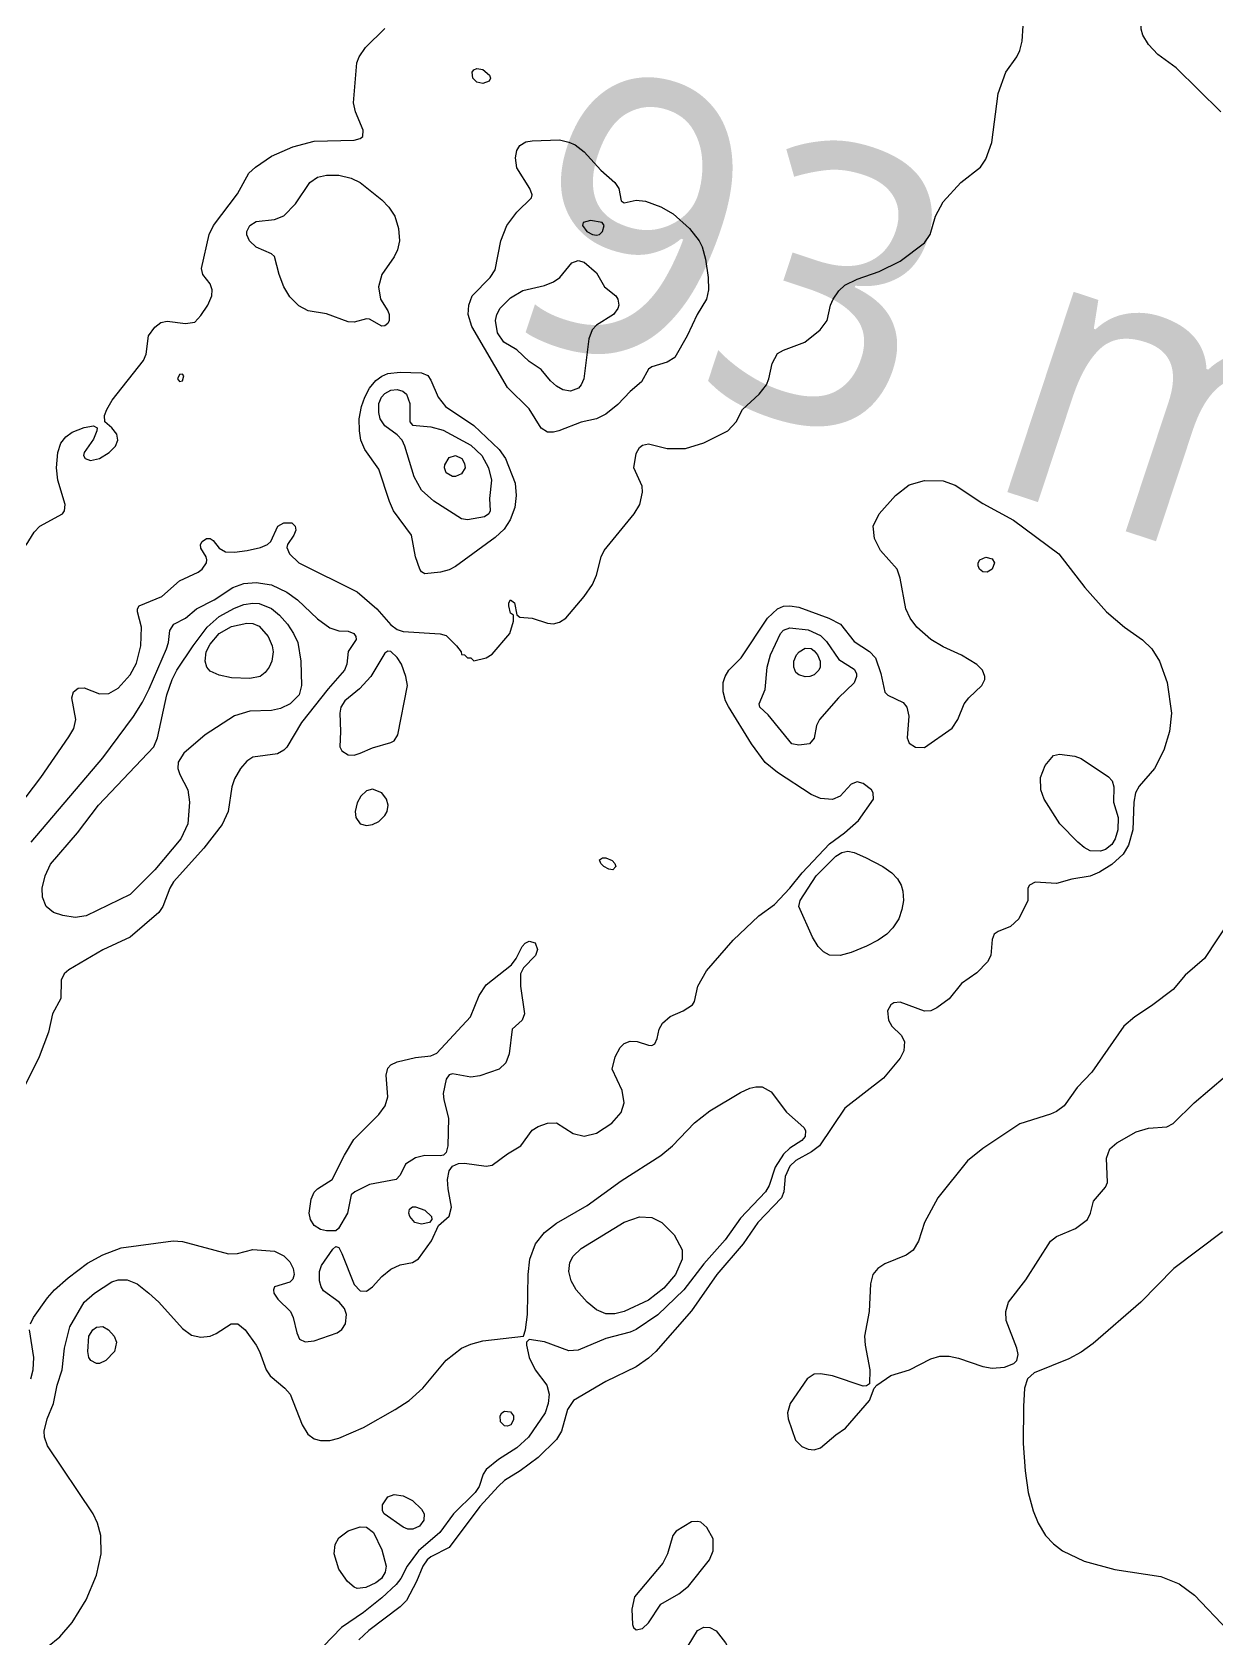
# Model space of a CAD drawing. Extents: x 474277 to 475042, y 254928 to 255625.
# Drawn here: x 474347.71 to 474377.33, y 255244.52 to 255284.68 of the extents above; entities that cross this region are included whole.
import ezdxf

# ---------------------------------------------------------------- set-up
doc = ezdxf.new("R2010")
doc.units = 0
doc.header["$MEASUREMENT"] = 0
doc.layers.add('BaseMapV2_DTM_export_MonNov09090547073261 — entities', color=1, linetype='CONTINUOUS')
doc.styles.get("Standard").update_dxf_attribs({"font": 'romans.shx'})

msp = doc.modelspace()

# ---------------------------------------------------------------- linework, layer by layer
at = {"layer": 'BaseMapV2_DTM_export_MonNov09090547073261 — entities', "color": 15, "linetype": 'Continuous', "true_color": 0xb7484b}
for points in [[(474377.431, 255282.686, 93.25), (474376.309, 255283.786, 93.25), (474375.849, 255284.117, 93.25), (474375.619, 255284.37, 93.25), (474375.479, 255284.603, 93.25), (474375.432, 255284.756, 93.25), (474375.446, 255284.91, 93.25), (474375.489, 255284.986, 93.25), (474376.055, 255285.523, 93.25), (474376.257, 255286.06, 93.25), (474376.386, 255286.233, 93.25), (474376.539, 255286.34, 93.25), (474376.616, 255286.353, 93.25), (474376.769, 255286.298, 93.25), (474377.076, 255286.022, 93.25), (474377.229, 255285.929, 93.25), (474377.383, 255285.891, 93.25)], [(474346.633, 255264.361, 93), (474347.927, 255266.047, 93), (474348.629, 255267.066, 93), (474348.748, 255267.274, 93), (474348.803, 255267.504, 93), (474348.697, 255268.041, 93), (474348.74, 255268.194, 93), (474348.859, 255268.282, 93), (474349.013, 255268.296, 93), (474349.396, 255268.142, 93), (474349.626, 255268.15, 93), (474349.856, 255268.284, 93), (474350.163, 255268.617, 93), (474350.316, 255268.907, 93), (474350.426, 255269.345, 93), (474350.444, 255269.805, 93), (474350.346, 255270.188, 93), (474350.344, 255270.265, 93), (474350.383, 255270.341, 93), (474350.947, 255270.571, 93), (474351.39, 255270.962, 93), (474351.858, 255271.185, 93), (474351.961, 255271.261, 93), (474352.064, 255271.415, 93), (474352.075, 255271.491, 93), (474352.059, 255271.568, 93), (474351.926, 255271.786, 93), (474351.919, 255271.875, 93), (474351.956, 255271.952, 93), (474352.066, 255272.028, 93), (474352.156, 255272.024, 93), (474352.233, 255271.974, 93), (474352.386, 255271.783, 93), (474352.54, 255271.69, 93), (474352.77, 255271.681, 93), (474353.084, 255271.721, 93), (474353.419, 255271.798, 93), (474353.59, 255271.875, 93), (474353.672, 255271.952, 93), (474353.847, 255272.335, 93), (474353.997, 255272.419, 93), (474354.2, 255272.412, 93), (474354.287, 255272.335, 93), (474354.303, 255272.236, 93), (474354.252, 255272.105, 93), (474354.09, 255271.875, 93), (474354.078, 255271.798, 93), (474354.14, 255271.645, 93), (474354.374, 255271.415, 93), (474355.837, 255270.69, 93), (474356.326, 255270.265, 93), (474356.68, 255269.867, 93), (474356.834, 255269.748, 93), (474356.987, 255269.697, 93), (474357.907, 255269.639, 93), (474358.06, 255269.6, 93), (474358.32, 255269.345, 93), (474358.431, 255269.191, 93), (474358.444, 255269.122, 93), (474358.52, 255269.119, 93), (474358.597, 255269.042, 93), (474358.674, 255269.041, 93), (474358.75, 255268.966, 93), (474359.057, 255269.039, 93), (474359.211, 255269.135, 93), (474359.649, 255269.651, 93), (474359.743, 255269.958, 93), (474359.743, 255270.111, 93), (474359.671, 255270.162, 93), (474359.623, 255270.341, 93), (474359.627, 255270.418, 93), (474359.671, 255270.488, 93), (474359.764, 255270.418, 93), (474359.824, 255270.119, 93), (474359.901, 255270.054, 93), (474360.207, 255270.033, 93), (474360.591, 255269.911, 93), (474360.744, 255269.89, 93), (474360.897, 255269.936, 93), (474361.051, 255270.033, 93), (474361.511, 255270.572, 93), (474361.719, 255270.878, 93), (474361.821, 255271.108, 93), (474361.936, 255271.568, 93), (474362.013, 255271.721, 93), (474362.762, 255272.642, 93), (474362.902, 255272.872, 93), (474362.966, 255273.178, 93), (474362.962, 255273.332, 93), (474362.75, 255273.792, 93), (474362.814, 255274.146, 93), (474362.891, 255274.299, 93), (474362.968, 255274.359, 93), (474363.121, 255274.39, 93), (474363.581, 255274.272, 93), (474364.041, 255274.277, 93), (474364.501, 255274.413, 93), (474365.101, 255274.712, 93), (474365.306, 255274.942, 93), (474365.467, 255275.249, 93), (474365.881, 255275.633, 93), (474366.069, 255275.862, 93), (474366.13, 255276.015, 93), (474366.206, 255276.399, 93), (474366.341, 255276.644, 93), (474366.495, 255276.734, 93), (474367.024, 255276.935, 93), (474367.413, 255277.242, 93), (474367.585, 255277.472, 93), (474367.667, 255277.856, 93), (474367.733, 255278.009, 93), (474367.875, 255278.211, 93), (474368.028, 255278.354, 93), (474368.335, 255278.504, 93), (474368.884, 255278.699, 93), (474369.408, 255278.957, 93), (474370.022, 255279.414, 93), (474370.162, 255279.619, 93), (474370.296, 255280.079, 93), (474370.482, 255280.437, 93), (474370.924, 255280.923, 93), (474371.42, 255281.306, 93), (474371.555, 255281.502, 93), (474371.698, 255281.919, 93), (474371.859, 255283.146, 93), (474372.048, 255283.683, 93), (474372.331, 255284.066, 93), (474372.404, 255284.22, 93), (474372.458, 255284.45, 93), (474372.487, 255284.833, 93)], [(474347.556, 255271.858, 92.75), (474347.759, 255272.182, 92.75), (474347.899, 255272.335, 92.75), (474348.467, 255272.642, 92.75), (474348.515, 255272.718, 92.75), (474348.53, 255272.872, 92.75), (474348.352, 255273.485, 92.75), (474348.318, 255273.792, 92.75), (474348.353, 255274.175, 92.75), (474348.427, 255274.405, 92.75), (474348.553, 255274.568, 92.75), (474348.706, 255274.682, 92.75), (474349.013, 255274.802, 92.75), (474349.243, 255274.838, 92.75), (474349.33, 255274.789, 92.75), (474349.329, 255274.712, 92.75), (474349.243, 255274.509, 92.75), (474349.005, 255274.175, 92.75), (474348.994, 255274.098, 92.75), (474349.031, 255274.022, 92.75), (474349.166, 255273.973, 92.75), (474349.393, 255274.022, 92.75), (474349.637, 255274.175, 92.75), (474349.79, 255274.328, 92.75), (474349.854, 255274.482, 92.75), (474349.824, 255274.635, 92.75), (474349.703, 255274.794, 92.75), (474349.525, 255274.942, 92.75), (474349.519, 255275.095, 92.75), (474349.576, 255275.249, 92.75), (474349.708, 255275.479, 92.75), (474350.492, 255276.475, 92.75), (474350.559, 255276.629, 92.75), (474350.62, 255277.089, 92.75), (474350.776, 255277.31, 92.75), (474350.929, 255277.421, 92.75), (474351.083, 255277.456, 92.75), (474351.543, 255277.398, 92.75), (474351.773, 255277.432, 92.75), (474351.926, 255277.594, 92.75), (474352.099, 255277.856, 92.75), (474352.199, 255278.086, 92.75), (474352.208, 255278.239, 92.75), (474352.158, 255278.392, 92.75), (474351.976, 255278.622, 92.75), (474351.942, 255278.776, 92.75), (474352.131, 255279.619, 92.75), (474352.241, 255279.849, 92.75), (474352.846, 255280.635, 92.75), (474353.127, 255281.153, 92.75), (474353.291, 255281.306, 92.75), (474353.69, 255281.58, 92.75), (474354.227, 255281.817, 92.75), (474354.763, 255281.954, 92.75), (474355.76, 255281.977, 92.75), (474355.913, 255282.022, 92.75), (474355.977, 255282.073, 92.75), (474355.988, 255282.226, 92.75), (474355.791, 255282.686, 92.75), (474355.742, 255282.916, 92.75), (474355.824, 255283.913, 92.75), (474355.888, 255284.066, 92.75), (474356.043, 255284.296, 92.75), (474356.527, 255284.769, 92.75)], [(474359.133, 255283.453, 93), (474358.98, 255283.394, 93), (474358.827, 255283.432, 93), (474358.726, 255283.53, 93), (474358.706, 255283.683, 93), (474358.75, 255283.739, 93), (474358.827, 255283.77, 93), (474358.98, 255283.745, 93), (474359.144, 255283.606, 93), (474359.164, 255283.53, 93), (474359.133, 255283.453, 93)], [(474360.876, 255274.712, 93), (474360.744, 255274.678, 93), (474360.591, 255274.683, 93), (474360.437, 255274.782, 93), (474360.131, 255275.264, 93), (474359.594, 255275.796, 93), (474358.703, 255277.319, 93), (474358.613, 255277.626, 93), (474358.623, 255277.856, 93), (474358.71, 255278.086, 93), (474359.163, 255278.546, 93), (474359.287, 255278.741, 93), (474359.423, 255279.466, 93), (474359.577, 255279.849, 93), (474359.824, 255280.183, 93), (474360.197, 255280.539, 93), (474360.209, 255280.616, 93), (474360.155, 255280.769, 93), (474359.824, 255281.286, 93), (474359.792, 255281.536, 93), (474359.824, 255281.723, 93), (474359.898, 255281.843, 93), (474360.054, 255281.935, 93), (474360.207, 255281.964, 93), (474360.897, 255281.984, 93), (474361.127, 255281.932, 93), (474361.281, 255281.862, 93), (474361.513, 255281.689, 93), (474361.929, 255281.229, 93), (474362.276, 255280.923, 93), (474362.376, 255280.769, 93), (474362.433, 255280.463, 93), (474362.508, 255280.414, 93), (474362.814, 255280.483, 93), (474363.044, 255280.456, 93), (474363.428, 255280.313, 93), (474363.734, 255280.136, 93), (474364.144, 255279.772, 93), (474364.388, 255279.466, 93), (474364.461, 255279.312, 93), (474364.547, 255279.006, 93), (474364.611, 255278.546, 93), (474364.62, 255278.239, 93), (474364.569, 255278.009, 93), (474364.333, 255277.626, 93), (474364.085, 255277.089, 93), (474363.775, 255276.552, 93), (474363.581, 255276.432, 93), (474363.198, 255276.317, 93), (474363.121, 255276.254, 93), (474362.944, 255275.939, 93), (474362.661, 255275.702, 93), (474362.354, 255275.374, 93), (474362.048, 255275.135, 93), (474361.818, 255275.019, 93), (474361.434, 255274.928, 93), (474360.876, 255274.712, 93)], [(474356.601, 255277.396, 93), (474356.527, 255277.339, 93), (474356.45, 255277.333, 93), (474356.143, 255277.508, 93), (474356.067, 255277.513, 93), (474355.76, 255277.434, 93), (474355.607, 255277.44, 93), (474355.07, 255277.636, 93), (474354.61, 255277.711, 93), (474354.38, 255277.841, 93), (474354.15, 255278.064, 93), (474353.997, 255278.314, 93), (474353.882, 255278.622, 93), (474353.767, 255279.071, 93), (474353.69, 255279.136, 93), (474353.306, 255279.308, 93), (474353.139, 255279.466, 93), (474353.076, 255279.612, 93), (474353.075, 255279.696, 93), (474353.148, 255279.849, 93), (474353.306, 255279.943, 93), (474353.767, 255279.994, 93), (474353.997, 255280.092, 93), (474354.296, 255280.386, 93), (474354.651, 255280.923, 93), (474354.84, 255281.057, 93), (474355.07, 255281.102, 93), (474355.377, 255281.101, 93), (474355.683, 255281.03, 93), (474355.913, 255280.922, 93), (474356.45, 255280.486, 93), (474356.623, 255280.309, 93), (474356.773, 255280.079, 93), (474356.87, 255279.772, 93), (474356.892, 255279.466, 93), (474356.844, 255279.236, 93), (474356.757, 255279.062, 93), (474356.454, 255278.622, 93), (474356.366, 255278.316, 93), (474356.415, 255278.009, 93), (474356.604, 255277.717, 93), (474356.632, 255277.626, 93), (474356.631, 255277.472, 93), (474356.601, 255277.396, 93)], [(474361.818, 255279.604, 93), (474361.894, 255279.625, 93), (474361.971, 255279.699, 93), (474362.007, 255279.849, 93), (474361.959, 255279.926, 93), (474361.664, 255279.972, 93), (474361.486, 255279.926, 93), (474361.47, 255279.849, 93), (474361.573, 255279.696, 93), (474361.714, 255279.619, 93), (474361.818, 255279.604, 93)], [(474361.165, 255275.709, 93.25), (474360.974, 255275.74, 93.25), (474360.821, 255275.829, 93.25), (474360.667, 255275.962, 93.25), (474360.431, 255276.245, 93.25), (474360.131, 255276.448, 93.25), (474359.824, 255276.738, 93.25), (474359.503, 255276.935, 93.25), (474359.342, 255277.165, 93.25), (474359.292, 255277.472, 93.25), (474359.327, 255277.626, 93.25), (474359.413, 255277.779, 93.25), (474359.671, 255278.042, 93.25), (474359.977, 255278.223, 93.25), (474360.514, 255278.348, 93.25), (474360.744, 255278.435, 93.25), (474360.899, 255278.546, 93.25), (474361.204, 255278.915, 93.25), (474361.357, 255278.975, 93.25), (474361.513, 255278.929, 93.25), (474361.818, 255278.668, 93.25), (474362.021, 255278.316, 93.25), (474362.3, 255278.086, 93.25), (474362.354, 255278.002, 93.25), (474362.379, 255277.856, 93.25), (474362.354, 255277.77, 93.25), (474362.247, 255277.626, 93.25), (474361.818, 255277.355, 93.25), (474361.711, 255277.242, 93.25), (474361.627, 255277.012, 93.25), (474361.5, 255276.015, 93.25), (474361.434, 255275.865, 93.25), (474361.364, 255275.785, 93.25), (474361.165, 255275.709, 93.25)], [(474357.918, 255271.185, 93), (474357.524, 255271.144, 93), (474357.447, 255271.188, 93), (474357.398, 255271.261, 93), (474357.29, 255271.568, 93), (474357.195, 255272.105, 93), (474356.746, 255272.718, 93), (474356.64, 255272.948, 93), (474356.373, 255273.756, 93), (474356.028, 255274.252, 93), (474355.929, 255274.482, 93), (474355.89, 255274.712, 93), (474355.884, 255275.019, 93), (474355.939, 255275.325, 93), (474356.023, 255275.555, 93), (474356.144, 255275.785, 93), (474356.297, 255275.975, 93), (474356.45, 255276.082, 93), (474356.604, 255276.144, 93), (474356.91, 255276.182, 93), (474357.447, 255276.162, 93), (474357.6, 255276.099, 93), (474357.677, 255275.984, 93), (474357.86, 255275.555, 93), (474358.042, 255275.325, 93), (474358.75, 255274.847, 93), (474359.387, 255274.252, 93), (474359.539, 255274.022, 93), (474359.787, 255273.408, 93), (474359.813, 255273.102, 93), (474359.774, 255272.795, 93), (474359.658, 255272.488, 93), (474359.512, 255272.258, 93), (474359.287, 255272.045, 93), (474358.29, 255271.322, 93), (474358.137, 255271.239, 93), (474357.918, 255271.185, 93)], [(474351.466, 255275.964, 92.75), (474351.498, 255276.092, 92.75), (474351.466, 255276.134, 92.75), (474351.39, 255276.126, 92.75), (474351.339, 255276.015, 92.75), (474351.39, 255275.945, 92.75), (474351.466, 255275.964, 92.75)], [(474359.022, 255272.565, 93.25), (474358.597, 255272.489, 93.25), (474358.444, 255272.512, 93.25), (474357.754, 255272.954, 93.25), (474357.447, 255273.233, 93.25), (474357.262, 255273.562, 93.25), (474357.03, 255274.328, 93.25), (474356.96, 255274.482, 93.25), (474356.834, 255274.619, 93.25), (474356.527, 255274.838, 93.25), (474356.412, 255275.019, 93.25), (474356.372, 255275.172, 93.25), (474356.38, 255275.402, 93.25), (474356.444, 255275.555, 93.25), (474356.527, 255275.649, 93.25), (474356.68, 255275.735, 93.25), (474356.834, 255275.752, 93.25), (474356.977, 255275.709, 93.25), (474357.065, 255275.632, 93.25), (474357.149, 255275.402, 93.25), (474357.151, 255274.942, 93.25), (474357.217, 255274.855, 93.25), (474357.677, 255274.816, 93.25), (474357.984, 255274.732, 93.25), (474358.674, 255274.359, 93.25), (474358.952, 255274.098, 93.25), (474359.122, 255273.792, 93.25), (474359.193, 255273.485, 93.25), (474359.14, 255273.025, 93.25), (474359.158, 255272.718, 93.25), (474359.125, 255272.642, 93.25), (474359.022, 255272.565, 93.25)], [(474358.442, 255273.638, 93.5), (474358.29, 255273.573, 93.5), (474358.214, 255273.572, 93.5), (474358.06, 255273.664, 93.5), (474358.02, 255273.792, 93.5), (474358.028, 255273.868, 93.5), (474358.137, 255274.045, 93.5), (474358.29, 255274.095, 93.5), (474358.45, 255274.022, 93.5), (474358.52, 255273.901, 93.5), (474358.534, 255273.792, 93.5), (474358.442, 255273.638, 93.5)], [(474347.67, 255252.399, 93.25), (474347.746, 255252.552, 93.25), (474348.092, 255253.046, 93.25), (474348.266, 255253.243, 93.25), (474348.607, 255253.549, 93.25), (474349.089, 255253.913, 93.25), (474349.473, 255254.122, 93.25), (474349.933, 255254.296, 93.25), (474351.236, 255254.468, 93.25), (474351.466, 255254.454, 93.25), (474352.616, 255254.15, 93.25), (474352.846, 255254.153, 93.25), (474353.23, 255254.256, 93.25), (474353.767, 255254.215, 93.25), (474353.997, 255254.097, 93.25), (474354.15, 255253.945, 93.25), (474354.235, 255253.779, 93.25), (474354.262, 255253.626, 93.25), (474354.227, 255253.512, 93.25), (474354.15, 255253.438, 93.25), (474353.77, 255253.319, 93.25), (474353.742, 255253.243, 93.25), (474353.755, 255253.166, 93.25), (474353.852, 255253.012, 93.25), (474354.165, 255252.706, 93.25), (474354.235, 255252.552, 93.25), (474354.322, 255252.169, 93.25), (474354.389, 255252.016, 93.25), (474354.533, 255251.944, 93.25), (474354.763, 255251.974, 93.25), (474355.338, 255252.169, 93.25), (474355.453, 255252.251, 93.25), (474355.542, 255252.399, 93.25), (474355.564, 255252.629, 93.25), (474355.521, 255252.782, 93.25), (474355.383, 255252.936, 93.25), (474354.993, 255253.224, 93.25), (474354.932, 255253.319, 93.25), (474354.892, 255253.473, 93.25), (474354.895, 255253.703, 93.25), (474354.944, 255253.856, 93.25), (474355.223, 255254.264, 93.25), (474355.3, 255254.327, 93.25), (474355.377, 255254.305, 93.25), (474355.453, 255254.155, 93.25), (474355.76, 255253.378, 93.25), (474355.913, 255253.223, 93.25), (474356.067, 255253.215, 93.25), (474356.22, 255253.319, 93.25), (474356.45, 255253.579, 93.25), (474356.68, 255253.762, 93.25), (474356.91, 255253.868, 93.25), (474357.217, 255253.927, 93.25), (474357.37, 255254.023, 93.25), (474357.694, 255254.469, 93.25), (474357.864, 255254.853, 93.25), (474358.137, 255255.088, 93.25), (474358.195, 255255.313, 93.25), (474358.109, 255255.773, 93.25), (474358.094, 255256.003, 93.25), (474358.137, 255256.222, 93.25), (474358.214, 255256.341, 93.25), (474358.367, 255256.401, 93.25), (474358.52, 255256.415, 93.25), (474359.057, 255256.333, 93.25), (474359.211, 255256.358, 93.25), (474359.594, 255256.646, 93.25), (474359.928, 255256.846, 93.25), (474360.207, 255257.234, 93.25), (474360.361, 255257.328, 93.25), (474360.591, 255257.412, 93.25), (474360.821, 255257.42, 93.25), (474361.234, 255257.153, 93.25), (474361.511, 255257.089, 93.25), (474361.818, 255257.165, 93.25), (474362.201, 255257.412, 93.25), (474362.431, 255257.677, 93.25), (474362.506, 255257.92, 93.25), (474362.459, 255258.226, 93.25), (474362.208, 255258.763, 93.25), (474362.287, 255259.07, 93.25), (474362.406, 255259.3, 93.25), (474362.508, 255259.399, 93.25), (474362.661, 255259.461, 93.25), (474362.839, 255259.453, 93.25), (474363.121, 255259.358, 93.25), (474363.198, 255259.353, 93.25), (474363.274, 255259.391, 93.25), (474363.336, 255259.53, 93.25), (474363.384, 255259.76, 93.25), (474363.466, 255259.913, 93.25), (474363.658, 255260.074, 93.25), (474363.985, 255260.22, 93.25), (474364.218, 255260.373, 93.25), (474364.27, 255260.45, 93.25), (474364.353, 255260.833, 93.25), (474364.572, 255261.217, 93.25), (474365.234, 255261.984, 93.25), (474365.876, 255262.597, 93.25), (474366.265, 255262.875, 93.25), (474366.651, 255263.287, 93.25), (474366.961, 255263.67, 93.25), (474367.645, 255264.39, 93.25), (474368.022, 255264.667, 93.25), (474368.365, 255264.974, 93.25), (474368.741, 255265.511, 93.25), (474368.739, 255265.664, 93.25), (474368.691, 255265.741, 93.25), (474368.488, 255265.9, 93.25), (474368.335, 255265.943, 93.25), (474368.182, 255265.885, 93.25), (474367.911, 255265.587, 93.25), (474367.722, 255265.499, 93.25), (474367.415, 255265.523, 93.25), (474367.185, 255265.626, 93.25), (474366.341, 255266.172, 93.25), (474366.035, 255266.425, 93.25), (474365.695, 255266.891, 93.25), (474365.115, 255267.824, 93.25), (474365.044, 255267.964, 93.25), (474364.984, 255268.194, 93.25), (474364.985, 255268.424, 93.25), (474365.032, 255268.578, 93.25), (474365.129, 255268.731, 93.25), (474365.438, 255269.038, 93.25), (474366.09, 255270.035, 93.25), (474366.341, 255270.265, 93.25), (474366.495, 255270.33, 93.25), (474366.648, 255270.343, 93.25), (474366.878, 255270.304, 93.25), (474367.629, 255270.035, 93.25), (474367.919, 255269.881, 93.25), (474368.258, 255269.449, 93.25), (474368.642, 255269.202, 93.25), (474368.795, 255269.038, 93.25), (474368.929, 255268.654, 93.25), (474369.025, 255268.183, 93.25), (474369.102, 255268.111, 93.25), (474369.485, 255267.922, 93.25), (474369.576, 255267.811, 93.25), (474369.624, 255267.581, 93.25), (474369.583, 255267.044, 93.25), (474369.638, 255266.912, 93.25), (474369.792, 255266.805, 93.25), (474370.022, 255266.798, 93.25), (474370.712, 255267.284, 93.25), (474370.849, 255267.504, 93.25), (474371.007, 255267.888, 93.25), (474371.127, 255268.041, 93.25), (474371.451, 255268.348, 93.25), (474371.525, 255268.501, 93.25), (474371.53, 255268.578, 93.25), (474371.472, 255268.731, 93.25), (474371.325, 255268.878, 93.25), (474370.942, 255269.111, 93.25), (474370.482, 255269.319, 93.25), (474370.175, 255269.504, 93.25), (474369.83, 255269.805, 93.25), (474369.657, 255270.035, 93.25), (474369.555, 255270.265, 93.25), (474369.41, 255271.031, 93.25), (474369.336, 255271.261, 93.25), (474368.922, 255271.721, 93.25), (474368.77, 255272.028, 93.25), (474368.739, 255272.335, 93.25), (474368.886, 255272.642, 93.25), (474369.291, 255273.102, 93.25), (474369.638, 255273.366, 93.25), (474370.022, 255273.477, 93.25), (474370.482, 255273.469, 93.25), (474370.789, 255273.356, 93.25), (474371.479, 255272.9, 93.25), (474372.245, 255272.485, 93.25), (474373.374, 255271.645, 93.25), (474374.027, 255270.801, 93.25), (474374.568, 255270.188, 93.25), (474375.02, 255269.805, 93.25), (474375.466, 255269.494, 93.25), (474375.704, 255269.268, 93.25), (474375.897, 255268.961, 93.25), (474376.089, 255268.424, 93.25), (474376.191, 255267.658, 93.25), (474376.143, 255267.198, 93.25), (474375.999, 255266.738, 93.25), (474375.773, 255266.277, 93.25), (474375.389, 255265.836, 93.25), (474375.296, 255265.664, 93.25), (474375.254, 255265.434, 93.25), (474375.225, 255264.744, 93.25), (474375.12, 255264.361, 93.25), (474374.982, 255264.131, 93.25), (474374.699, 255263.877, 93.25), (474374.392, 255263.687, 93.25), (474374.162, 255263.586, 93.25), (474373.702, 255263.51, 93.25), (474373.319, 255263.399, 93.25), (474372.782, 255263.432, 93.25), (474372.641, 255263.364, 93.25), (474372.6, 255263.287, 93.25), (474372.6, 255262.98, 93.25), (474372.378, 255262.52, 93.25), (474372.169, 255262.324, 93.25), (474371.862, 255262.206, 93.25), (474371.764, 255262.137, 93.25), (474371.709, 255262.001, 93.25), (474371.675, 255261.6, 93.25), (474371.592, 255261.447, 93.25), (474371.325, 255261.169, 93.25), (474370.942, 255260.9, 93.25), (474370.635, 255260.515, 93.25), (474370.329, 255260.29, 93.25), (474370.175, 255260.217, 93.25), (474370.022, 255260.207, 93.25), (474369.408, 255260.434, 93.25), (474369.255, 255260.418, 93.25), (474369.178, 255260.372, 93.25), (474369.096, 255260.22, 93.25), (474369.116, 255259.99, 93.25), (474369.205, 255259.837, 93.25), (474369.434, 255259.607, 93.25), (474369.515, 255259.453, 93.25), (474369.504, 255259.223, 93.25), (474369.408, 255259.034, 93.25), (474368.993, 255258.533, 93.25), (474368.028, 255257.79, 93.25), (474367.393, 255256.846, 93.25), (474367.193, 255256.693, 93.25), (474366.801, 255256.477, 93.25), (474366.648, 255256.334, 93.25), (474366.535, 255256.08, 93.25), (474366.501, 255255.696, 93.25), (474366.444, 255255.543, 93.25), (474365.854, 255254.929, 93.25), (474365.489, 255254.393, 93.25), (474364.825, 255253.626, 93.25), (474364.194, 255252.719, 93.25), (474363.3, 255251.709, 93.25), (474363.121, 255251.541, 93.25), (474362.814, 255251.322, 93.25), (474362.048, 255250.956, 93.25), (474361.24, 255250.482, 93.25), (474361.089, 255250.252, 93.25), (474360.942, 255249.715, 93.25), (474360.821, 255249.503, 93.25), (474360.361, 255249.058, 93.25), (474359.908, 255248.719, 93.25), (474359.517, 255248.478, 93.25), (474359.364, 255248.342, 93.25), (474358.904, 255247.829, 93.25), (474358.137, 255246.81, 93.25), (474357.677, 255246.574, 93.25), (474357.584, 255246.495, 93.25), (474357.477, 255246.342, 93.25), (474357.32, 255245.958, 93.25), (474357.064, 255245.481, 93.25), (474356.91, 255245.32, 93.25), (474356.126, 255244.731, 93.25), (474355.878, 255244.501, 93.25)], [(474371.584, 255271.185, 93.5), (474371.479, 255271.195, 93.5), (474371.394, 255271.261, 93.5), (474371.361, 255271.338, 93.5), (474371.363, 255271.415, 93.5), (474371.405, 255271.491, 93.5), (474371.555, 255271.558, 93.5), (474371.709, 255271.512, 93.5), (474371.765, 255271.415, 93.5), (474371.714, 255271.261, 93.5), (474371.584, 255271.185, 93.5)], [(474347.687, 255264.437, 93.25), (474349.473, 255266.542, 93.25), (474350.239, 255267.572, 93.25), (474350.469, 255267.934, 93.25), (474350.638, 255268.271, 93.25), (474351.071, 255269.268, 93.25), (474351.118, 255269.421, 93.25), (474351.149, 255269.728, 93.25), (474351.247, 255269.881, 93.25), (474351.543, 255270.035, 93.25), (474351.821, 255270.265, 93.25), (474352.258, 255270.495, 93.25), (474352.729, 255270.801, 93.25), (474353, 255270.901, 93.25), (474353.306, 255270.928, 93.25), (474353.69, 255270.862, 93.25), (474354.073, 255270.684, 93.25), (474354.34, 255270.495, 93.25), (474354.84, 255270.019, 93.25), (474355.147, 255269.793, 93.25), (474355.377, 255269.717, 93.25), (474355.607, 255269.712, 93.25), (474355.753, 255269.651, 93.25), (474355.802, 255269.575, 93.25), (474355.809, 255269.498, 93.25), (474355.607, 255269.197, 93.25), (474355.58, 255268.884, 93.25), (474355.519, 255268.731, 93.25), (474355.109, 255268.271, 93.25), (474354.441, 255267.428, 93.25), (474354.073, 255266.812, 93.25), (474353.997, 255266.73, 93.25), (474353.843, 255266.644, 93.25), (474353.23, 255266.557, 93.25), (474353.076, 255266.462, 93.25), (474352.915, 255266.277, 93.25), (474352.77, 255266.019, 93.25), (474352.697, 255265.817, 93.25), (474352.608, 255265.204, 93.25), (474352.463, 255264.874, 93.25), (474352.003, 255264.282, 93.25), (474351.24, 255263.44, 93.25), (474351.148, 255263.287, 93.25), (474350.973, 255262.827, 93.25), (474350.873, 255262.674, 93.25), (474350.163, 255262.061, 93.25), (474349.473, 255261.743, 93.25), (474348.629, 255261.248, 93.25), (474348.51, 255261.14, 93.25), (474348.438, 255260.987, 93.25), (474348.424, 255260.527, 93.25), (474348.22, 255260.143, 93.25), (474348.114, 255259.683, 93.25), (474347.886, 255259.07, 93.25), (474347.467, 255258.226, 93.25)], [(474349.055, 255262.597, 93.5), (474348.783, 255262.555, 93.5), (474348.476, 255262.601, 93.5), (474348.246, 255262.678, 93.5), (474348.06, 255262.827, 93.5), (474347.965, 255263.057, 93.5), (474347.961, 255263.287, 93.5), (474348.03, 255263.594, 93.5), (474348.169, 255263.882, 93.5), (474348.846, 255264.667, 93.5), (474349.368, 255265.357, 93.5), (474350.751, 255266.814, 93.5), (474350.841, 255267.044, 93.5), (474351.078, 255268.118, 93.5), (474351.206, 255268.501, 93.5), (474351.325, 255268.731, 93.5), (474351.732, 255269.345, 93.5), (474352.081, 255269.805, 93.5), (474352.386, 255270.076, 93.5), (474352.77, 255270.286, 93.5), (474353, 255270.375, 93.5), (474353.23, 255270.408, 93.5), (474353.383, 255270.396, 93.5), (474353.69, 255270.276, 93.5), (474353.893, 255270.111, 93.5), (474354.09, 255269.881, 93.5), (474354.244, 255269.651, 93.5), (474354.351, 255269.421, 93.5), (474354.43, 255268.961, 93.5), (474354.441, 255268.348, 93.5), (474354.383, 255268.118, 93.5), (474354.162, 255267.888, 93.5), (474353.92, 255267.773, 93.5), (474353.69, 255267.726, 93.5), (474353.153, 255267.706, 93.5), (474352.77, 255267.588, 93.5), (474352.031, 255267.121, 93.5), (474351.5, 255266.661, 93.5), (474351.357, 255266.431, 93.5), (474351.353, 255266.277, 93.5), (474351.403, 255266.124, 93.5), (474351.604, 255265.741, 93.5), (474351.643, 255265.434, 93.5), (474351.599, 255264.897, 93.5), (474351.429, 255264.514, 93.5), (474350.776, 255263.74, 93.5), (474350.163, 255263.125, 93.5), (474349.055, 255262.597, 93.5)], [(474353.409, 255268.578, 93.75), (474353.153, 255268.523, 93.75), (474352.693, 255268.542, 93.75), (474352.386, 255268.606, 93.75), (474352.156, 255268.71, 93.75), (474352.072, 255268.808, 93.75), (474352.032, 255268.961, 93.75), (474352.061, 255269.191, 93.75), (474352.156, 255269.386, 93.75), (474352.386, 255269.651, 93.75), (474352.693, 255269.821, 93.75), (474353.076, 255269.912, 93.75), (474353.23, 255269.898, 93.75), (474353.383, 255269.829, 93.75), (474353.607, 255269.575, 93.75), (474353.708, 255269.345, 93.75), (474353.732, 255269.191, 93.75), (474353.698, 255268.961, 93.75), (474353.633, 255268.808, 93.75), (474353.536, 255268.674, 93.75), (474353.409, 255268.578, 93.75)], [(474367.145, 255266.891, 93.5), (474366.878, 255266.86, 93.5), (474366.7, 255266.891, 93.5), (474366.111, 255267.613, 93.5), (474365.898, 255267.811, 93.5), (474365.886, 255267.888, 93.5), (474366.035, 255268.251, 93.5), (474366.086, 255268.808, 93.5), (474366.172, 255269.114, 93.5), (474366.417, 255269.651, 93.5), (474366.495, 255269.732, 93.5), (474366.648, 255269.795, 93.5), (474367.108, 255269.744, 93.5), (474367.415, 255269.602, 93.5), (474367.568, 255269.448, 93.5), (474367.875, 255269, 93.5), (474368.258, 255268.762, 93.5), (474368.32, 255268.654, 93.5), (474368.322, 255268.578, 93.5), (474368.258, 255268.414, 93.5), (474367.865, 255268.041, 93.5), (474367.39, 255267.504, 93.5), (474367.317, 255267.351, 93.5), (474367.262, 255267.03, 93.5), (474367.145, 255266.891, 93.5)], [(474355.913, 255266.656, 93), (474356.22, 255266.791, 93), (474356.68, 255266.928, 93), (474356.759, 255266.968, 93), (474356.855, 255267.121, 93), (474357.094, 255268.348, 93), (474357.05, 255268.578, 93), (474356.943, 255268.884, 93), (474356.834, 255269.05, 93), (474356.68, 255269.196, 93), (474356.604, 255269.208, 93), (474356.527, 255269.157, 93), (474356.177, 255268.578, 93), (474355.893, 255268.271, 93), (474355.528, 255267.964, 93), (474355.425, 255267.811, 93), (474355.397, 255267.658, 93), (474355.421, 255267.198, 93), (474355.402, 255266.814, 93), (474355.453, 255266.72, 93), (474355.607, 255266.616, 93), (474355.76, 255266.605, 93), (474355.913, 255266.656, 93)], [(474367.153, 255268.578, 93.75), (474367.031, 255268.57, 93.75), (474366.878, 255268.613, 93.75), (474366.801, 255268.679, 93.75), (474366.748, 255268.808, 93.75), (474366.753, 255268.961, 93.75), (474366.82, 255269.114, 93.75), (474366.883, 255269.191, 93.75), (474367.031, 255269.28, 93.75), (474367.185, 255269.272, 93.75), (474367.262, 255269.219, 93.75), (474367.345, 255269.114, 93.75), (474367.406, 255268.961, 93.75), (474367.407, 255268.808, 93.75), (474367.374, 255268.731, 93.75), (474367.262, 255268.617, 93.75), (474367.153, 255268.578, 93.75)], [(474374.423, 255264.207, 93.5), (474374.162, 255264.218, 93.5), (474374.009, 255264.298, 93.5), (474373.856, 255264.432, 93.5), (474373.404, 255264.897, 93.5), (474373.014, 255265.511, 93.5), (474372.927, 255265.741, 93.5), (474372.919, 255266.047, 93.5), (474373.036, 255266.354, 93.5), (474373.242, 255266.604, 93.5), (474373.396, 255266.63, 93.5), (474373.779, 255266.58, 93.5), (474373.932, 255266.526, 93.5), (474374.622, 255266.068, 93.5), (474374.714, 255265.971, 93.5), (474374.755, 255265.817, 93.5), (474374.744, 255265.434, 93.5), (474374.861, 255265.051, 93.5), (474374.854, 255264.744, 93.5), (474374.784, 255264.514, 93.5), (474374.699, 255264.375, 93.5), (474374.546, 255264.249, 93.5), (474374.423, 255264.207, 93.5)], [(474356.22, 255264.878, 93), (474356.373, 255264.952, 93), (474356.527, 255265.102, 93), (474356.582, 255265.204, 93), (474356.606, 255265.357, 93), (474356.565, 255265.511, 93), (474356.451, 255265.664, 93), (474356.22, 255265.757, 93), (474356.067, 255265.72, 93), (474355.927, 255265.587, 93), (474355.837, 255265.414, 93), (474355.787, 255265.204, 93), (474355.804, 255265.051, 93), (474355.913, 255264.893, 93), (474356.067, 255264.85, 93), (474356.22, 255264.878, 93)], [(474367.914, 255261.6, 93.5), (474367.645, 255261.613, 93.5), (474367.492, 255261.697, 93.5), (474367.361, 255261.83, 93.5), (474367.219, 255262.06, 93.5), (474366.876, 255262.827, 93.5), (474366.913, 255262.98, 93.5), (474367.31, 255263.594, 93.5), (474367.798, 255264.081, 93.5), (474367.952, 255264.18, 93.5), (474368.105, 255264.209, 93.5), (474368.258, 255264.179, 93.5), (474368.542, 255264.054, 93.5), (474368.976, 255263.824, 93.5), (474369.201, 255263.67, 93.5), (474369.345, 255263.517, 93.5), (474369.432, 255263.364, 93.5), (474369.478, 255263.21, 93.5), (474369.491, 255262.98, 93.5), (474369.456, 255262.75, 93.5), (474369.374, 255262.52, 93.5), (474369.228, 255262.29, 93.5), (474369.076, 255262.137, 93.5), (474368.861, 255261.984, 93.5), (474368.565, 255261.833, 93.5), (474368.182, 255261.673, 93.5), (474367.914, 255261.6, 93.5)], [(474362.225, 255263.747, 93.25), (474362.124, 255263.757, 93.25), (474362.004, 255263.824, 93.25), (474361.923, 255263.901, 93.25), (474361.894, 255263.991, 93.25), (474361.971, 255264.044, 93.25), (474362.048, 255264.043, 93.25), (474362.21, 255263.977, 93.25), (474362.28, 255263.901, 93.25), (474362.298, 255263.824, 93.25), (474362.225, 255263.747, 93.25)], [(474377.996, 255263.003, 93), (474377.017, 255261.524, 93), (474376.539, 255261.114, 93), (474376.233, 255260.754, 93), (474375.696, 255260.341, 93), (474375.278, 255260.067, 93), (474375.004, 255259.837, 93), (474374.206, 255258.687, 93), (474373.833, 255258.303, 93), (474373.508, 255257.843, 93), (474373.319, 255257.706, 93), (474373.166, 255257.637, 93), (474372.399, 255257.397, 93), (474371.479, 255256.777, 93), (474371.095, 255256.471, 93), (474370.35, 255255.543, 93), (474370.02, 255254.929, 93), (474369.869, 255254.465, 93), (474369.739, 255254.239, 93), (474369.562, 255254.115, 93), (474369.025, 255253.895, 93), (474368.855, 255253.779, 93), (474368.725, 255253.626, 93), (474368.667, 255253.396, 93), (474368.638, 255252.706, 93), (474368.519, 255252.092, 93), (474368.533, 255251.862, 93), (474368.654, 255251.249, 93), (474368.642, 255250.899, 93), (474368.565, 255250.843, 93), (474368.488, 255250.841, 93), (474367.722, 255251.093, 93), (474367.415, 255251.15, 93), (474367.262, 255251.138, 93), (474367.081, 255251.019, 93), (474366.661, 255250.405, 93), (474366.59, 255250.175, 93), (474366.609, 255250.022, 93), (474366.795, 255249.485, 93), (474366.955, 255249.333, 93), (474367.108, 255249.265, 93), (474367.262, 255249.247, 93), (474367.415, 255249.297, 93), (474367.798, 255249.622, 93), (474368.047, 255249.792, 93), (474368.642, 255250.48, 93), (474368.758, 255250.789, 93), (474368.83, 255250.866, 93), (474369.178, 255251.106, 93), (474369.643, 255251.249, 93), (474370.175, 255251.523, 93), (474370.405, 255251.592, 93), (474370.635, 255251.592, 93), (474370.865, 255251.542, 93), (474371.479, 255251.329, 93), (474371.709, 255251.291, 93), (474372.015, 255251.316, 93), (474372.255, 255251.402, 93), (474372.327, 255251.479, 93), (474372.36, 255251.632, 93), (474372.331, 255251.786, 93), (474372.063, 255252.476, 93), (474372.056, 255252.706, 93), (474372.12, 255252.936, 93), (474372.552, 255253.499, 93), (474373.166, 255254.466, 93), (474373.319, 255254.579, 93), (474373.793, 255254.776, 93), (474374.092, 255255.006, 93), (474374.168, 255255.159, 93), (474374.243, 255255.466, 93), (474374.546, 255255.816, 93), (474374.597, 255255.926, 93), (474374.573, 255256.54, 93), (474374.649, 255256.77, 93), (474374.827, 255256.923, 93), (474375.313, 255257.198, 93), (474375.619, 255257.29, 93), (474376.079, 255257.323, 93), (474376.233, 255257.404, 93), (474376.761, 255257.92, 93), (474377.937, 255258.917, 93)], [(474355.369, 255254.776, 93.25), (474355.3, 255254.723, 93.25), (474355.07, 255254.718, 93.25), (474354.917, 255254.755, 93.25), (474354.763, 255254.854, 93.25), (474354.666, 255255.006, 93.25), (474354.631, 255255.159, 93.25), (474354.687, 255255.514, 93.25), (474354.763, 255255.685, 93.25), (474354.84, 255255.773, 93.25), (474355.206, 255256.003, 93.25), (474355.515, 255256.616, 93.25), (474355.752, 255257, 93.25), (474356.373, 255257.628, 93.25), (474356.533, 255257.843, 93.25), (474356.601, 255258.073, 93.25), (474356.559, 255258.61, 93.25), (474356.604, 255258.784, 93.25), (474356.68, 255258.87, 93.25), (474356.834, 255258.941, 93.25), (474357.294, 255259.054, 93.25), (474357.677, 255259.093, 93.25), (474357.83, 255259.165, 93.25), (474358.667, 255260.067, 93.25), (474358.881, 255260.603, 93.25), (474359.057, 255260.872, 93.25), (474359.696, 255261.37, 93.25), (474359.812, 255261.524, 93.25), (474359.961, 255261.83, 93.25), (474360.033, 255261.907, 93.25), (474360.131, 255261.957, 93.25), (474360.284, 255261.919, 93.25), (474360.342, 255261.754, 93.25), (474360.295, 255261.6, 93.25), (474359.994, 255261.294, 93.25), (474359.92, 255261.14, 93.25), (474359.915, 255260.833, 93.25), (474360.016, 255260.143, 93.25), (474359.961, 255259.99, 93.25), (474359.713, 255259.76, 93.25), (474359.631, 255259.147, 93.25), (474359.554, 255258.917, 93.25), (474359.384, 255258.763, 93.25), (474358.904, 255258.594, 93.25), (474358.674, 255258.561, 93.25), (474358.214, 255258.642, 93.25), (474358.137, 255258.622, 93.25), (474358.06, 255258.508, 93.25), (474357.984, 255258.15, 93.25), (474357.998, 255257.996, 93.25), (474358.121, 255257.536, 93.25), (474358.105, 255256.846, 93.25), (474358.06, 255256.68, 93.25), (474357.992, 255256.616, 93.25), (474357.907, 255256.595, 93.25), (474357.524, 255256.605, 93.25), (474357.294, 255256.546, 93.25), (474357.044, 255256.386, 93.25), (474356.91, 255256.115, 93.25), (474356.806, 255256.003, 93.25), (474356.143, 255255.875, 93.25), (474355.772, 255255.696, 93.25), (474355.683, 255255.618, 93.25), (474355.595, 255255.159, 93.25), (474355.369, 255254.776, 93.25)], [(474348.092, 255244.325, 93.5), (474348.399, 255244.576, 93.5), (474348.706, 255244.933, 93.5), (474349.059, 255245.498, 93.5), (474349.318, 255246.112, 93.5), (474349.435, 255246.648, 93.5), (474349.425, 255247.108, 93.5), (474349.344, 255247.415, 93.5), (474349.233, 255247.645, 93.5), (474348.092, 255249.344, 93.5), (474348.017, 255249.562, 93.5), (474348.012, 255249.715, 93.5), (474348.086, 255250.022, 93.5), (474348.245, 255250.405, 93.5), (474348.33, 255250.866, 93.5), (474348.458, 255251.249, 93.5), (474348.521, 255251.786, 93.5), (474348.652, 255252.322, 93.5), (474349.006, 255252.936, 93.5), (474349.267, 255253.166, 93.5), (474349.703, 255253.443, 93.5), (474349.856, 255253.496, 93.5), (474350.086, 255253.496, 93.5), (474350.336, 255253.396, 93.5), (474350.629, 255253.166, 93.5), (474350.877, 255252.936, 93.5), (474351.466, 255252.281, 93.5), (474351.696, 255252.117, 93.5), (474351.926, 255252.064, 93.5), (474352.156, 255252.092, 93.5), (474352.31, 255252.153, 93.5), (474352.682, 255252.399, 93.5), (474352.855, 255252.399, 93.5), (474353.034, 255252.246, 93.5), (474353.306, 255251.86, 93.5), (474353.393, 255251.709, 93.5), (474353.56, 255251.249, 93.5), (474353.656, 255251.096, 93.5), (474354.023, 255250.789, 93.5), (474354.157, 255250.636, 93.5), (474354.457, 255249.873, 93.5), (474354.605, 255249.639, 93.5), (474354.763, 255249.521, 93.5), (474354.917, 255249.478, 93.5), (474355.147, 255249.483, 93.5), (474355.377, 255249.536, 93.5), (474355.99, 255249.806, 93.5), (474356.786, 255250.252, 93.5), (474357.135, 255250.482, 93.5), (474357.473, 255250.789, 93.5), (474358.06, 255251.486, 93.5), (474358.444, 255251.785, 93.5), (474358.674, 255251.889, 93.5), (474358.98, 255251.974, 93.5), (474359.99, 255252.092, 93.5), (474360.042, 255252.246, 93.5), (474360.095, 255252.629, 93.5), (474360.113, 255253.626, 93.5), (474360.153, 255254.009, 93.5), (474360.289, 255254.393, 93.5), (474360.514, 255254.678, 93.5), (474360.821, 255254.912, 93.5), (474361.587, 255255.351, 93.5), (474362.431, 255255.972, 93.5), (474363.428, 255256.6, 93.5), (474363.717, 255256.846, 93.5), (474364.271, 255257.422, 93.5), (474364.655, 255257.719, 93.5), (474365.421, 255258.176, 93.5), (474365.651, 255258.284, 93.5), (474365.805, 255258.322, 93.5), (474365.958, 255258.318, 93.5), (474366.188, 255258.193, 93.5), (474366.567, 255257.69, 93.5), (474367.004, 255257.306, 93.5), (474367.044, 255257.23, 93.5), (474367.034, 255257.076, 93.5), (474366.955, 255256.98, 93.5), (474366.648, 255256.788, 93.5), (474366.495, 255256.639, 93.5), (474366.283, 255256.31, 93.5), (474366.134, 255255.85, 93.5), (474366.044, 255255.696, 93.5), (474365.421, 255255.036, 93.5), (474365.038, 255254.493, 93.5), (474364.501, 255253.896, 93.5), (474363.999, 255253.243, 93.5), (474363.351, 255252.62, 93.5), (474362.814, 255252.255, 93.5), (474362.661, 255252.189, 93.5), (474362.048, 255252.031, 93.5), (474361.357, 255251.742, 93.5), (474361.127, 255251.723, 93.5), (474360.514, 255251.944, 93.5), (474360.131, 255252.006, 93.5), (474360.067, 255251.939, 93.5), (474360.064, 255251.862, 93.5), (474360.136, 255251.556, 93.5), (474360.288, 255251.249, 93.5), (474360.576, 255250.866, 93.5), (474360.634, 255250.636, 93.5), (474360.612, 255250.405, 93.5), (474360.534, 255250.175, 93.5), (474360.118, 255249.562, 93.5), (474359.824, 255249.3, 93.5), (474359.364, 255249.005, 93.5), (474359.057, 255248.758, 93.5), (474358.988, 255248.642, 93.5), (474358.884, 255248.335, 93.5), (474358.781, 255248.182, 93.5), (474358.246, 255247.645, 93.5), (474357.899, 255247.185, 93.5), (474357.37, 255246.722, 93.5), (474357.081, 255246.342, 93.5), (474356.925, 255246.035, 93.5), (474356.808, 255245.882, 93.5), (474356.45, 255245.548, 93.5), (474355.99, 255245.183, 93.5), (474355.444, 255244.808, 93.5), (474354.763, 255244.1, 93.5)], [(474357.644, 255254.929, 93.25), (474357.447, 255254.886, 93.25), (474357.28, 255254.929, 93.25), (474357.151, 255255.083, 93.25), (474357.127, 255255.159, 93.25), (474357.14, 255255.262, 93.25), (474357.217, 255255.32, 93.25), (474357.294, 255255.321, 93.25), (474357.529, 255255.236, 93.25), (474357.689, 255255.083, 93.25), (474357.701, 255255.006, 93.25), (474357.644, 255254.929, 93.25)], [(474362.509, 255252.706, 93.75), (474362.278, 255252.643, 93.75), (474362.048, 255252.65, 93.75), (474361.818, 255252.746, 93.75), (474361.583, 255252.936, 93.75), (474361.313, 255253.243, 93.75), (474361.184, 255253.473, 93.75), (474361.129, 255253.703, 93.75), (474361.155, 255253.933, 93.75), (474361.233, 255254.086, 93.75), (474361.434, 255254.279, 93.75), (474362.508, 255254.934, 93.75), (474362.891, 255255.074, 93.75), (474363.198, 255255.058, 93.75), (474363.45, 255254.929, 93.75), (474363.757, 255254.623, 93.75), (474363.964, 255254.248, 93.75), (474363.96, 255254.009, 93.75), (474363.793, 255253.626, 93.75), (474363.504, 255253.288, 93.75), (474363.121, 255252.99, 93.75), (474362.509, 255252.706, 93.75)], [(474377.471, 255254.699, 93), (474376.252, 255253.779, 93), (474375.426, 255252.936, 93), (474374.239, 255251.906, 93), (474373.932, 255251.688, 93), (474373.626, 255251.52, 93), (474372.76, 255251.172, 93), (474372.594, 255251.019, 93), (474372.52, 255250.789, 93), (474372.491, 255250.329, 93), (474372.487, 255249.409, 93), (474372.532, 255248.719, 93), (474372.614, 255248.182, 93), (474372.733, 255247.722, 93), (474372.859, 255247.411, 93), (474373.048, 255247.108, 93), (474373.242, 255246.901, 93), (474373.47, 255246.725, 93), (474374.009, 255246.465, 93), (474374.776, 255246.258, 93), (474375.926, 255246.082, 93), (474376.386, 255245.899, 93), (474376.769, 255245.615, 93), (474377.613, 255244.732, 93)], [(474347.675, 255251.019, 93.25), (474347.736, 255251.249, 93.25), (474347.75, 255251.556, 93.25), (474347.642, 255252.246, 93.25)], [(474349.554, 255251.479, 93.75), (474349.396, 255251.409, 93.75), (474349.319, 255251.408, 93.75), (474349.174, 255251.479, 93.75), (474349.124, 255251.556, 93.75), (474349.102, 255251.709, 93.75), (474349.127, 255252.092, 93.75), (474349.222, 255252.246, 93.75), (474349.319, 255252.316, 93.75), (474349.473, 255252.326, 93.75), (474349.618, 255252.246, 93.75), (474349.755, 255252.092, 93.75), (474349.818, 255251.939, 93.75), (474349.771, 255251.709, 93.75), (474349.554, 255251.479, 93.75)], [(474359.675, 255249.869, 93.75), (474359.594, 255249.836, 93.75), (474359.517, 255249.849, 93.75), (474359.422, 255249.945, 93.75), (474359.41, 255250.099, 93.75), (474359.453, 255250.175, 93.75), (474359.517, 255250.216, 93.75), (474359.671, 255250.196, 93.75), (474359.745, 255250.099, 93.75), (474359.747, 255250.001, 93.75), (474359.675, 255249.869, 93.75)], [(474357.228, 255247.262, 93.75), (474357.105, 255247.262, 93.75), (474356.987, 255247.311, 93.75), (474356.511, 255247.645, 93.75), (474356.469, 255247.722, 93.75), (474356.466, 255247.875, 93.75), (474356.604, 255248.073, 93.75), (474356.757, 255248.135, 93.75), (474356.987, 255248.101, 93.75), (474357.217, 255247.98, 93.75), (474357.447, 255247.768, 93.75), (474357.507, 255247.645, 93.75), (474357.503, 255247.492, 93.75), (474357.389, 255247.338, 93.75), (474357.228, 255247.262, 93.75)], [(474356.051, 255245.805, 93.75), (474355.837, 255245.784, 93.75), (474355.76, 255245.813, 93.75), (474355.593, 255245.958, 93.75), (474355.375, 255246.265, 93.75), (474355.262, 255246.648, 93.75), (474355.281, 255246.878, 93.75), (474355.377, 255247.046, 93.75), (474355.607, 255247.226, 93.75), (474355.913, 255247.326, 93.75), (474356.067, 255247.314, 93.75), (474356.241, 255247.185, 93.75), (474356.45, 255246.746, 93.75), (474356.558, 255246.342, 93.75), (474356.536, 255246.188, 93.75), (474356.44, 255246.035, 93.75), (474356.297, 255245.921, 93.75), (474356.051, 255245.805, 93.75)], [(474362.968, 255244.784, 93), (474363.121, 255244.924, 93), (474363.428, 255245.394, 93), (474363.875, 255245.652, 93), (474364.118, 255245.839, 93), (474364.64, 255246.495, 93), (474364.735, 255246.725, 93), (474364.731, 255247.024, 93), (474364.578, 255247.305, 93), (474364.424, 255247.436, 93), (474364.348, 255247.459, 93), (474364.194, 255247.445, 93), (474363.811, 255247.217, 93), (474363.729, 255247.108, 93), (474363.594, 255246.648, 93), (474363.478, 255246.418, 93), (474362.768, 255245.575, 93), (474362.703, 255245.268, 93), (474362.717, 255244.885, 93), (474362.744, 255244.808, 93), (474362.814, 255244.746, 93), (474362.968, 255244.784, 93)], [(474364.959, 255243.198, 93.25), (474364.808, 255243.139, 93.25), (474364.655, 255243.129, 93.25), (474364.424, 255243.16, 93.25), (474364.194, 255243.232, 93.25), (474364.041, 255243.307, 93.25), (474363.888, 255243.433, 93.25), (474363.769, 255243.658, 93.25), (474363.756, 255243.888, 93.25), (474363.811, 255244.062, 93.25), (474364.108, 255244.348, 93.25), (474364.341, 255244.731, 93.25), (474364.501, 255244.814, 93.25), (474364.655, 255244.809, 93.25), (474364.808, 255244.725, 93.25), (474365.044, 255244.425, 93.25), (474365.198, 255244.118, 93.25), (474365.234, 255243.888, 93.25), (474365.191, 255243.581, 93.25), (474365.1, 255243.351, 93.25), (474364.959, 255243.198, 93.25)]]:
    msp.add_polyline3d(points, dxfattribs=at)

# ---------------------------------------------------------------- texts
at = {"layer": 'BaseMapV2_DTM_export_MonNov09090547073261 — entities', "color": 250, "true_color": 0x323232, "insert": (474359.13, 255277.377), "char_height": 0.2, "width": 17.61571, "attachment_point": 7, "rotation": 341.6652}
msp.add_mtext('\\fOpen Sans|i0|b0;\\H7.02279;93\\~m', dxfattribs=at)

doc.saveas('drawing.dxf')
